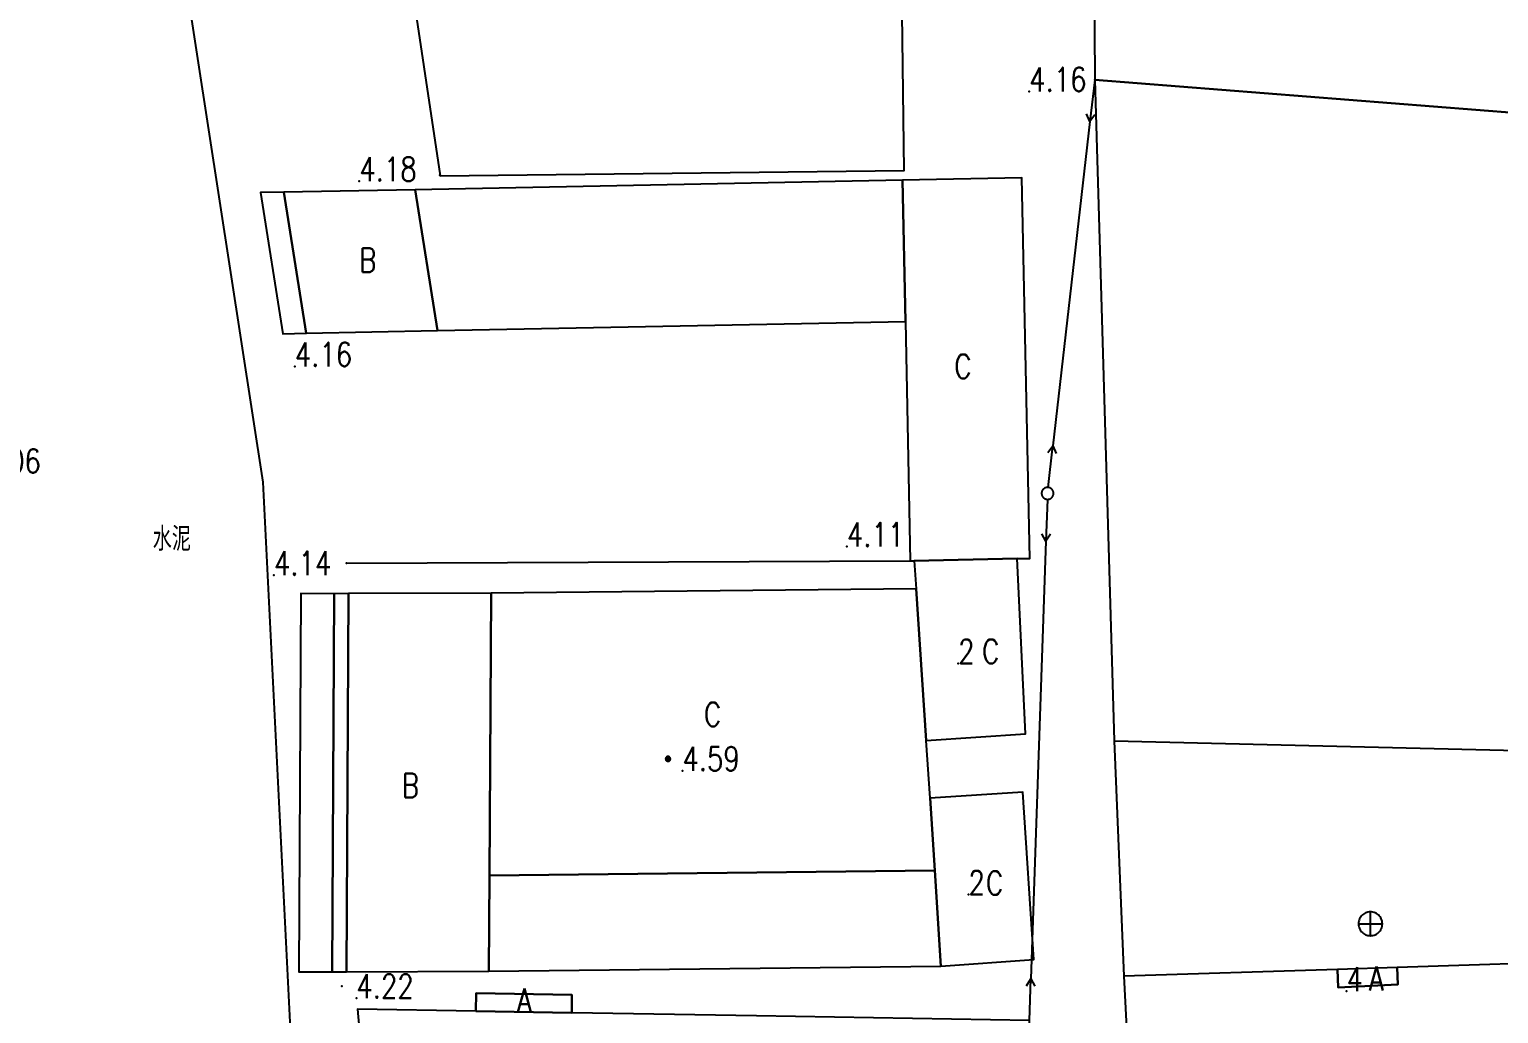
# Model space of a CAD drawing. Extents: x 500064 to 501389, y 2542464 to 2545400.
# Drawn here: x 500855.9 to 500917.3, y 2542736.1 to 2542777.3 of the extents above; entities that cross this region are included whole.
import ezdxf

# ---------------------------------------------------------------- set-up
doc = ezdxf.new("R2010")
doc.units = 0
doc.header["$LTSCALE"] = 0.5
doc.linetypes.add('CENTER', pattern=[50.8, 31.75, -6.35, 6.35, -6.35])
doc.layers.add('地形图', color=8, linetype='CONTINUOUS')
doc.styles.add('HZ', font='romans.shx', dxfattribs={"width": 0.8, "bigfont": 'hztxt.shx'})

msp = doc.modelspace()

# ---------------------------------------------------------------- linework, layer by layer
at = {"layer": '地形图'}
for points in [[(500867.399, 2542723.803), (500865.675, 2542758.369), (500858.369, 2542805.742), (500857.408, 2542814.869), (500857.493, 2542815.364), (500857.68, 2542815.75), (500858.346, 2542816.142), (500859.295, 2542816.362), (500860.467, 2542816.497)], [(500900.438, 2542775.188), (500900.24, 2542773.449)], [(500900.24, 2542773.449), (500900.099, 2542773.773)], [(500900.24, 2542773.449), (500898.694, 2542759.887)], [(500900.45, 2542773.733), (500900.24, 2542773.449)], [(500866.543, 2542770.498), (500865.566, 2542770.483), (500866.489, 2542764.567), (500867.472, 2542764.593)], [(500898.484, 2542759.603), (500898.694, 2542759.887)], [(500898.496, 2542758.148), (500898.694, 2542759.887)], [(500898.694, 2542759.887), (500898.835, 2542759.563)], [(500898.468, 2542757.65), (500898.483, 2542757.651), (500898.499, 2542757.652), (500898.514, 2542757.655), (500898.53, 2542757.658), (500898.545, 2542757.662), (500898.56, 2542757.668), (500898.574, 2542757.674), (500898.588, 2542757.681), (500898.602, 2542757.689), (500898.615, 2542757.698), (500898.627, 2542757.708), (500898.639, 2542757.718), (500898.65, 2542757.729), (500898.66, 2542757.741), (500898.67, 2542757.753), (500898.679, 2542757.766), (500898.687, 2542757.78), (500898.694, 2542757.794), (500898.7, 2542757.808), (500898.705, 2542757.823), (500898.71, 2542757.838), (500898.713, 2542757.853), (500898.716, 2542757.869), (500898.717, 2542757.885), (500898.718, 2542757.9), (500898.717, 2542757.916), (500898.716, 2542757.932), (500898.713, 2542757.947), (500898.71, 2542757.962), (500898.705, 2542757.977), (500898.7, 2542757.992), (500898.694, 2542758.007), (500898.687, 2542758.021), (500898.679, 2542758.034), (500898.67, 2542758.047), (500898.66, 2542758.06), (500898.65, 2542758.071), (500898.639, 2542758.082), (500898.627, 2542758.093), (500898.615, 2542758.102), (500898.602, 2542758.111), (500898.588, 2542758.119), (500898.574, 2542758.126), (500898.56, 2542758.133), (500898.545, 2542758.138), (500898.53, 2542758.142), (500898.514, 2542758.146), (500898.499, 2542758.148), (500898.496, 2542758.148), (500898.483, 2542758.15), (500898.468, 2542758.15), (500898.452, 2542758.15), (500898.436, 2542758.148), (500898.421, 2542758.146), (500898.405, 2542758.142), (500898.39, 2542758.138), (500898.376, 2542758.133), (500898.361, 2542758.126), (500898.347, 2542758.119), (500898.334, 2542758.111), (500898.321, 2542758.102), (500898.308, 2542758.093), (500898.296, 2542758.082), (500898.285, 2542758.071), (500898.275, 2542758.06), (500898.265, 2542758.047), (500898.257, 2542758.034), (500898.249, 2542758.021), (500898.241, 2542758.007), (500898.235, 2542757.992), (500898.23, 2542757.977), (500898.225, 2542757.962), (500898.222, 2542757.947), (500898.22, 2542757.932), (500898.218, 2542757.916), (500898.218, 2542757.9), (500898.218, 2542757.885), (500898.22, 2542757.869), (500898.222, 2542757.853), (500898.225, 2542757.838), (500898.23, 2542757.823), (500898.235, 2542757.808), (500898.241, 2542757.794), (500898.249, 2542757.78), (500898.257, 2542757.766), (500898.265, 2542757.753), (500898.275, 2542757.741), (500898.285, 2542757.729), (500898.296, 2542757.718), (500898.308, 2542757.708), (500898.321, 2542757.698), (500898.334, 2542757.689), (500898.347, 2542757.681), (500898.361, 2542757.674), (500898.376, 2542757.668), (500898.39, 2542757.662), (500898.405, 2542757.658), (500898.421, 2542757.655), (500898.436, 2542757.652), (500898.452, 2542757.651), (500898.459, 2542757.65), (500898.468, 2542757.65)], [(500898.459, 2542757.65), (500898.399, 2542755.901)], [(500898.399, 2542755.901), (500898.233, 2542756.213)], [(500898.586, 2542756.201), (500898.399, 2542755.901)], [(500898.399, 2542755.901), (500897.768, 2542737.607)], [(500869.153, 2542754.981), (500892.73, 2542755.08)], [(500869.241, 2542753.71), (500868.639, 2542753.706), (500868.558, 2542737.896), (500869.158, 2542737.898)], [(500901.258, 2542747.558), (500901.658, 2542737.708)], [(500882.6, 2542746.698), (500882.611, 2542746.698), (500882.621, 2542746.7), (500882.631, 2542746.702), (500882.641, 2542746.706), (500882.65, 2542746.711), (500882.659, 2542746.717), (500882.667, 2542746.723), (500882.675, 2542746.731), (500882.681, 2542746.739), (500882.684, 2542746.744), (500882.687, 2542746.748), (500882.692, 2542746.757), (500882.695, 2542746.767), (500882.698, 2542746.777), (500882.7, 2542746.787), (500882.7, 2542746.797), (500882.7, 2542746.808), (500882.698, 2542746.818), (500882.695, 2542746.828), (500882.692, 2542746.838), (500882.688, 2542746.845), (500882.687, 2542746.848), (500882.681, 2542746.856), (500882.675, 2542746.864), (500882.667, 2542746.872), (500882.659, 2542746.878), (500882.65, 2542746.884), (500882.649, 2542746.885), (500882.641, 2542746.889), (500882.631, 2542746.893), (500882.621, 2542746.895), (500882.611, 2542746.897), (500882.6, 2542746.898), (500882.59, 2542746.897), (500882.579, 2542746.895), (500882.569, 2542746.893), (500882.56, 2542746.889), (500882.55, 2542746.884), (500882.541, 2542746.878), (500882.533, 2542746.872), (500882.526, 2542746.864), (500882.519, 2542746.856), (500882.516, 2542746.852), (500882.514, 2542746.848), (500882.509, 2542746.838), (500882.505, 2542746.828), (500882.502, 2542746.818), (500882.501, 2542746.808), (500882.5, 2542746.797), (500882.501, 2542746.787), (500882.502, 2542746.777), (500882.505, 2542746.767), (500882.509, 2542746.757), (500882.512, 2542746.75), (500882.514, 2542746.748), (500882.519, 2542746.739), (500882.526, 2542746.731), (500882.533, 2542746.723), (500882.541, 2542746.717), (500882.55, 2542746.711), (500882.551, 2542746.71), (500882.56, 2542746.706), (500882.569, 2542746.702), (500882.579, 2542746.7), (500882.59, 2542746.698), (500882.6, 2542746.698)], [(500882.551, 2542746.71), (500882.684, 2542746.744), (500882.687, 2542746.748), (500882.514, 2542746.748), (500882.512, 2542746.75), (500882.7, 2542746.797), (500882.5, 2542746.797), (500882.688, 2542746.845), (500882.687, 2542746.848), (500882.514, 2542746.848), (500882.516, 2542746.852), (500882.649, 2542746.885)], [(500911.966, 2542739.404), (500912.018, 2542739.407), (500912.069, 2542739.415), (500912.12, 2542739.429), (500912.169, 2542739.448), (500912.216, 2542739.471), (500912.259, 2542739.5), (500912.3, 2542739.533), (500912.337, 2542739.57), (500912.37, 2542739.61), (500912.399, 2542739.654), (500912.422, 2542739.701), (500912.441, 2542739.75), (500912.455, 2542739.8), (500912.463, 2542739.852), (500912.466, 2542739.904), (500912.463, 2542739.957), (500912.455, 2542740.008), (500912.441, 2542740.059), (500912.422, 2542740.108), (500912.399, 2542740.154), (500912.37, 2542740.198), (500912.337, 2542740.239), (500912.3, 2542740.276), (500912.259, 2542740.309), (500912.216, 2542740.337), (500912.169, 2542740.361), (500912.12, 2542740.38), (500912.069, 2542740.393), (500912.018, 2542740.402), (500911.966, 2542740.404), (500911.913, 2542740.402), (500911.862, 2542740.393), (500911.811, 2542740.38), (500911.762, 2542740.361), (500911.716, 2542740.337), (500911.672, 2542740.309), (500911.631, 2542740.276), (500911.594, 2542740.239), (500911.561, 2542740.198), (500911.532, 2542740.154), (500911.509, 2542740.108), (500911.49, 2542740.059), (500911.476, 2542740.008), (500911.468, 2542739.957), (500911.466, 2542739.904), (500911.468, 2542739.852), (500911.476, 2542739.8), (500911.49, 2542739.75), (500911.509, 2542739.701), (500911.532, 2542739.654), (500911.561, 2542739.61), (500911.594, 2542739.57), (500911.631, 2542739.533), (500911.672, 2542739.5), (500911.716, 2542739.471), (500911.762, 2542739.448), (500911.811, 2542739.429), (500911.862, 2542739.415), (500911.913, 2542739.407), (500911.966, 2542739.404)], [(500911.966, 2542739.404), (500911.966, 2542739.904), (500911.966, 2542740.404)], [(500911.466, 2542739.904), (500911.966, 2542739.904), (500912.466, 2542739.904)], [(500897.581, 2542737.307), (500897.768, 2542737.607)], [(500897.708, 2542735.858), (500897.768, 2542737.607)], [(500897.768, 2542737.607), (500897.935, 2542737.295)], [(500874.561, 2542736.246), (500874.579, 2542736.999), (500878.578, 2542736.928), (500878.573, 2542736.179)]]:
    msp.add_lwpolyline(points, dxfattribs=at)
for points in [[(500906.866, 2542806.922), (500900.231, 2542806.502), (500900.438, 2542775.188), (500921.681, 2542773.522), (500921.874, 2542778.924), (500914.18, 2542779.148), (500914.325, 2542787.538), (500907.507, 2542787.26)], [(500870.989, 2542785.145), (500873.078, 2542771.178), (500892.468, 2542771.408), (500892.118, 2542798.768), (500869.205, 2542797.076)], [(500900.438, 2542775.188), (500901.258, 2542747.558), (500940.218, 2542746.618), (500938.698, 2542772.188), (500921.681, 2542773.522)], [(500872.029, 2542770.599), (500872.968, 2542764.705), (500892.522, 2542765.086), (500892.4, 2542770.996)], [(500892.4, 2542770.996), (500892.522, 2542765.086), (500892.73, 2542755.08), (500892.896, 2542755.083), (500897.197, 2542755.172), (500897.729, 2542755.183), (500897.399, 2542771.099)], [(500866.543, 2542770.498), (500865.566, 2542770.483), (500866.489, 2542764.567), (500867.472, 2542764.593)], [(500872.029, 2542770.599), (500866.543, 2542770.498), (500867.472, 2542764.593), (500872.968, 2542764.705)], [(500897.197, 2542755.172), (500892.896, 2542755.083), (500892.973, 2542753.915), (500893.394, 2542747.574), (500897.547, 2542747.849)], [(500868.639, 2542753.706), (500867.241, 2542753.72), (500867.158, 2542737.891), (500868.558, 2542737.896)], [(500869.241, 2542753.71), (500868.639, 2542753.706), (500868.558, 2542737.896), (500869.158, 2542737.898)], [(500875.208, 2542753.728), (500869.241, 2542753.71), (500869.158, 2542737.898), (500875.108, 2542737.918), (500875.133, 2542741.918)], [(500875.208, 2542753.728), (500875.133, 2542741.918), (500893.754, 2542742.125), (500893.554, 2542745.153), (500893.394, 2542747.574), (500892.973, 2542753.915)], [(500893.554, 2542745.153), (500893.754, 2542742.125), (500894.008, 2542738.128), (500897.898, 2542738.41), (500897.44, 2542745.41)], [(500893.754, 2542742.125), (500875.133, 2542741.918), (500875.108, 2542737.918), (500894.008, 2542738.128)], [(500913.088, 2542738.08), (500913.115, 2542737.365), (500910.619, 2542737.238), (500910.59, 2542737.998), (500901.658, 2542737.708), (500901.833, 2542734.212), (500901.994, 2542730.961), (500902.364, 2542723.508), (500921.375, 2542723.033), (500921.285, 2542719.441), (500941.862, 2542718.932), (500941.429, 2542726), (500941.28, 2542728.431), (500941.172, 2542730.194), (500932.115, 2542730.126), (500921.55, 2542730.046), (500921.476, 2542727.084), (500918.377, 2542727.161), (500918.517, 2542732.759), (500921.594, 2542732.682), (500921.691, 2542738.36)], [(500910.59, 2542737.998), (500910.619, 2542737.238), (500913.115, 2542737.365), (500913.088, 2542738.08)], [(500874.561, 2542736.246), (500878.573, 2542736.179), (500878.578, 2542736.928), (500874.579, 2542736.999)], [(500874.561, 2542736.246), (500869.618, 2542736.33), (500870.791, 2542722.982), (500879.85, 2542721.95), (500879.176, 2542729.517), (500886.805, 2542728.647), (500898.223, 2542727.344), (500897.85, 2542733.514), (500897.708, 2542735.858), (500886.296, 2542736.049), (500878.573, 2542736.179)]]:
    msp.add_lwpolyline(points, close=True, dxfattribs=at)
at = {"layer": '地形图', "ltscale": 10}
for p in [(500900.438, 2542775.188), (500873.06, 2542771.2), (500867.471, 2542764.593), (500869.152, 2542754.981), (500892.73, 2542755.08), (500868.968, 2542737.29)]:
    msp.add_point(p, dxfattribs=at)
at = {"layer": '地形图', "linetype": 'CENTER'}
for p in [(500897.701, 2542774.71, 4.16), (500869.693, 2542770.957, 4.18), (500866.996, 2542763.21, 4.16), (500890.078, 2542755.676, 4.11), (500866.123, 2542754.478, 4.14), (500894.728, 2542750.79, 2), (500883.2, 2542746.302, 4.59), (500895.159, 2542741.122, 2), (500910.969, 2542737.091, 4), (500869.568, 2542736.794, 4.22)]:
    msp.add_point(p, dxfattribs=at)

# ---------------------------------------------------------------- texts
at = {"layer": '地形图', "ltscale": 10, "style": 'HZ', "width": 0.8}
for s, p in [('4.16', (500897.701, 2542774.71)), ('4.18', (500869.693, 2542770.957)), ('B', (500869.686, 2542767.153)), ('4.16', (500866.996, 2542763.21)), ('C', (500894.567, 2542762.71)), ('4.06', (500853.978, 2542758.753)), ('水泥', (500861.053, 2542755.497)), ('4.11', (500890.078, 2542755.676)), ('4.14', (500866.123, 2542754.478)), ('2', (500894.728, 2542750.79)), ('C', (500895.73, 2542750.792)), ('C', (500884.103, 2542748.158)), ('4.59', (500883.2, 2542746.302)), ('B', (500871.472, 2542745.188)), ('2', (500895.159, 2542741.122)), ('C', (500895.892, 2542741.107)), ('4.22', (500869.568, 2542736.794)), ('4', (500910.969, 2542737.091)), ('A', (500911.908, 2542737.12)), ('A', (500876.287, 2542736.204))]:
    msp.add_text(s, height=1, dxfattribs=at).set_placement(p)

doc.saveas('drawing.dxf')
